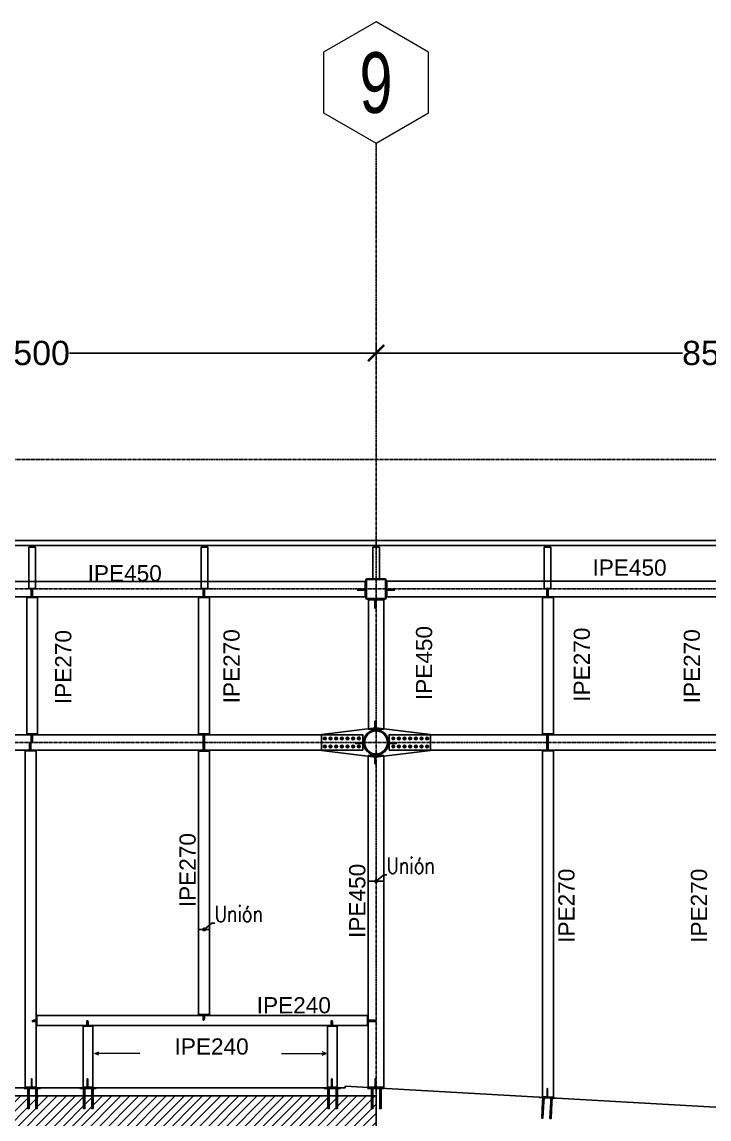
# Model space of a CAD drawing. Header units: millimetres. Extents: x -12345 to 95575, y -11225 to 31862.
# Drawn here: x 21123 to 29617, y 17345 to 30907 of the extents above; entities that cross this region are included whole.
import ezdxf
from ezdxf.enums import TextEntityAlignment as Align

# ---------------------------------------------------------------- set-up
doc = ezdxf.new("R2010")
doc.units = ezdxf.units.MM
doc.header["$LTSCALE"] = 0.95
doc.linetypes.add('DXK_LINE_DOT3', pattern=[5.9187, 2.979, -0.9799, 0.9799, -0.9799])
for name, color, linetype, lineweight in [('0-1', 250, 'Continuous', 5), ('E_COLUMNAS-1', 1, 'Continuous', 25), ('E_TEXTO', 3, 'Continuous', 9), ('E_VIGAS-1', 31, 'Continuous', 25), ('HCB_EJES', 1, 'DXK_LINE_DOT3', 9)]:
    doc.layers.add(name, color=color, linetype=linetype, lineweight=lineweight)
for name, color, linetype in [('COTAS', 8, 'Continuous'), ('HCB-ACH_PANT', 253, 'Continuous'), ('HCB-EJES', 1, 'Continuous'), ('HCB-PLATINAS', 5, 'Continuous'), ('HCB-ROTULOS', 2, 'Continuous'), ('HCB_PANTALLAS', 6, 'Continuous'), ('HCB_VIGAS', 4, 'Continuous'), ('UNIÒN', 6, 'Continuous')]:
    doc.layers.add(name, color=color, linetype=linetype)
doc.styles.add('CNI_COTAS', font='romans.shx', dxfattribs={"width": 0.8})
doc.styles.add('VERDANA', font='arial.ttf')
doc.dimstyles.new('1.125', dxfattribs={"dimscale": 0, "dimtxt": 300, "dimasz": 200, "dimexe": 4, "dimexo": 4, "dimgap": 15, "dimtad": 0, "dimdec": 0, "dimzin": 4, "dimdsep": 46, "dimtxsty": 'VERDANA', "dimblk": 'ARCHTICK', "dimcen": -10, "dimclrd": 256, "dimclrt": 3, "dimadec": 0, "dimazin": 0, "dimtfac": 1, "dimtdec": 0, "dimtmove": 2, "dimatfit": 0, "dimldrblk": 'OBLIQUE', "dimfxl": 0.05, "dimtolj": 1, "dimtzin": 0, "dimarcsym": 0})
doc.dimstyles.new('UNIÒN', dxfattribs={"dimscale": 0, "dimtxt": 200, "dimasz": 60, "dimexe": 4, "dimexo": 4, "dimgap": 15, "dimtad": 1, "dimdec": 0, "dimzin": 4, "dimdsep": 46, "dimtxsty": 'CNI_COTAS', "dimcen": -0.09, "dimclrd": 6, "dimclrt": 3, "dimadec": 0, "dimazin": 0, "dimtfac": 1, "dimtdec": 0, "dimtmove": 2, "dimatfit": 0, "dimfxl": 0.05, "dimtolj": 1, "dimtzin": 0, "dimarcsym": 0})

# ---------------------------------------------------------------- blocks, each defined once
blk = doc.blocks.new('EST_SFM_VIGA-METALICA-SECCION-C - EST_SFM_VIGA-METALICA-UPN160-1505289-_14_00m_N_E_-NIVEL-4 DOC')
at = {"layer": 'E_VIGAS-1'}
for p, q in [((44.822, 0.018), (-44.831, 0.018)), ((-44.831, -0.047), (44.822, -0.047))]:
    blk.add_line(p, q, dxfattribs=at)
blk = doc.blocks.new('DCTIB_CNI_EST_MOD-1A-FAC_0001_rvt-1-_14_00m_N_E_-NIVEL-4 DOC')
at = {"layer": 'E_VIGAS-1'}
for p, q in [((-61.453, 165.076), (-61.453, 165.077)), ((-61.453, 165.077), (-61.425, 165.077)), ((-61.453, 165.076), (-61.371, 165.076)), ((-61.371, 165.076), (-61.453, 165.076)), ((-61.453, 165.076), (-61.453, 164.564)), ((-61.415, 165.082), (-61.415, 165.096)), ((-61.415, 165.077), (-61.415, 165.082)), ((-61.41, 165.096), (-61.41, 165.082)), ((-61.41, 165.082), (-61.41, 165.077)), ((-61.399, 165.077), (-61.371, 165.077)), ((-61.371, 165.077), (-61.371, 165.076)), ((-61.371, 165.076), (-61.371, 164.564)), ((-59.323, 165.076), (-59.323, 165.077)), ((-59.323, 165.077), (-59.295, 165.077)), ((-59.323, 165.076), (-59.241, 165.076)), ((-59.241, 165.076), (-59.323, 165.076)), ((-59.323, 165.076), (-59.323, 164.564)), ((-59.285, 165.082), (-59.285, 165.096)), ((-59.285, 165.077), (-59.285, 165.082)), ((-59.28, 165.096), (-59.28, 165.082)), ((-59.28, 165.082), (-59.28, 165.077)), ((-59.269, 165.077), (-59.241, 165.077)), ((-59.241, 165.077), (-59.241, 165.076)), ((-59.241, 165.076), (-59.241, 164.564)), ((-57.203, 165.076), (-57.203, 165.077)), ((-57.203, 165.077), (-57.175, 165.077)), ((-57.203, 165.076), (-57.121, 165.076)), ((-57.121, 165.076), (-57.203, 165.076)), ((-57.203, 165.076), (-57.203, 164.686)), ((-57.165, 165.082), (-57.165, 165.096)), ((-57.165, 165.077), (-57.165, 165.082)), ((-57.16, 165.096), (-57.16, 165.082)), ((-57.16, 165.082), (-57.16, 165.077)), ((-57.149, 165.077), (-57.121, 165.077)), ((-57.121, 165.077), (-57.121, 165.076)), ((-57.121, 165.076), (-57.121, 164.686)), ((-55.083, 165.076), (-55.083, 165.077)), ((-55.083, 165.077), (-55.055, 165.077)), ((-55.083, 165.076), (-55.001, 165.076)), ((-55.001, 165.076), (-55.083, 165.076)), ((-55.083, 165.076), (-55.083, 164.564)), ((-55.045, 165.082), (-55.045, 165.096)), ((-55.045, 165.077), (-55.045, 165.082)), ((-55.04, 165.096), (-55.04, 165.082)), ((-55.04, 165.082), (-55.04, 165.077)), ((-55.029, 165.077), (-55.001, 165.077)), ((-55.001, 165.077), (-55.001, 165.076)), ((-55.001, 165.076), (-55.001, 164.564)), ((-57.121, 164.686), (-57.203, 164.686)), ((-61.371, 164.564), (-61.453, 164.564)), ((-59.241, 164.564), (-59.323, 164.564)), ((-55.001, 164.564), (-55.083, 164.564))]:
    blk.add_line(p, q, dxfattribs=at)
for points, knots in [([(-61.425, 165.077), (-61.424, 165.077), (-61.423, 165.077), (-61.42, 165.077), (-61.418, 165.078), (-61.416, 165.078), (-61.415, 165.08), (-61.415, 165.081), (-61.415, 165.082)], [0, 0, 0, 0, 0.142857, 0.285714, 0.428571, 0.571429, 0.785714, 1, 1, 1, 1]), ([(-61.415, 165.082), (-61.415, 165.081), (-61.415, 165.08), (-61.417, 165.078), (-61.418, 165.078), (-61.42, 165.077), (-61.421, 165.077), (-61.422, 165.077), (-61.424, 165.077), (-61.425, 165.077)], [0, 0, 0, 0, 0.285714, 0.428571, 0.571429, 0.678571, 0.732143, 0.785714, 1, 1, 1, 1]), ([(-61.399, 165.077), (-61.4, 165.077), (-61.401, 165.077), (-61.404, 165.077), (-61.406, 165.078), (-61.408, 165.078), (-61.409, 165.08), (-61.41, 165.081), (-61.41, 165.082)], [0, 0, 0, 0, 0.142857, 0.285714, 0.428571, 0.571429, 0.785714, 1, 1, 1, 1]), ([(-61.41, 165.082), (-61.41, 165.081), (-61.409, 165.08), (-61.408, 165.078), (-61.406, 165.078), (-61.405, 165.077), (-61.404, 165.077), (-61.402, 165.077), (-61.4, 165.077), (-61.399, 165.077)], [0, 0, 0, 0, 0.285714, 0.428571, 0.571429, 0.678571, 0.732143, 0.785714, 1, 1, 1, 1]), ([(-59.295, 165.077), (-59.294, 165.077), (-59.293, 165.077), (-59.29, 165.077), (-59.288, 165.078), (-59.286, 165.078), (-59.285, 165.08), (-59.285, 165.081), (-59.285, 165.082)], [0, 0, 0, 0, 0.142857, 0.285714, 0.428571, 0.571429, 0.785714, 1, 1, 1, 1]), ([(-59.285, 165.082), (-59.285, 165.081), (-59.285, 165.08), (-59.287, 165.078), (-59.288, 165.078), (-59.29, 165.077), (-59.291, 165.077), (-59.292, 165.077), (-59.294, 165.077), (-59.295, 165.077)], [0, 0, 0, 0, 0.285714, 0.428571, 0.571429, 0.678571, 0.732143, 0.785714, 1, 1, 1, 1]), ([(-59.269, 165.077), (-59.27, 165.077), (-59.271, 165.077), (-59.274, 165.077), (-59.276, 165.078), (-59.278, 165.078), (-59.279, 165.08), (-59.28, 165.081), (-59.28, 165.082)], [0, 0, 0, 0, 0.142857, 0.285714, 0.428571, 0.571429, 0.785714, 1, 1, 1, 1]), ([(-59.28, 165.082), (-59.28, 165.081), (-59.279, 165.08), (-59.278, 165.078), (-59.276, 165.078), (-59.275, 165.077), (-59.274, 165.077), (-59.272, 165.077), (-59.27, 165.077), (-59.269, 165.077)], [0, 0, 0, 0, 0.285714, 0.428571, 0.571429, 0.678571, 0.732143, 0.785714, 1, 1, 1, 1]), ([(-57.175, 165.077), (-57.174, 165.077), (-57.173, 165.077), (-57.17, 165.077), (-57.168, 165.078), (-57.166, 165.078), (-57.165, 165.08), (-57.165, 165.081), (-57.165, 165.082)], [0, 0, 0, 0, 0.142857, 0.285714, 0.428571, 0.571429, 0.785714, 1, 1, 1, 1]), ([(-57.165, 165.082), (-57.165, 165.081), (-57.165, 165.08), (-57.167, 165.078), (-57.168, 165.078), (-57.17, 165.077), (-57.171, 165.077), (-57.172, 165.077), (-57.174, 165.077), (-57.175, 165.077)], [0, 0, 0, 0, 0.285714, 0.428571, 0.571429, 0.678571, 0.732143, 0.785714, 1, 1, 1, 1]), ([(-57.149, 165.077), (-57.15, 165.077), (-57.151, 165.077), (-57.154, 165.077), (-57.156, 165.078), (-57.158, 165.078), (-57.159, 165.08), (-57.16, 165.081), (-57.16, 165.082)], [0, 0, 0, 0, 0.142857, 0.285714, 0.428571, 0.571429, 0.785714, 1, 1, 1, 1]), ([(-57.16, 165.082), (-57.16, 165.081), (-57.159, 165.08), (-57.158, 165.078), (-57.156, 165.078), (-57.155, 165.077), (-57.154, 165.077), (-57.152, 165.077), (-57.15, 165.077), (-57.149, 165.077)], [0, 0, 0, 0, 0.285714, 0.428571, 0.571429, 0.678571, 0.732143, 0.785714, 1, 1, 1, 1]), ([(-55.055, 165.077), (-55.054, 165.077), (-55.053, 165.077), (-55.05, 165.077), (-55.048, 165.078), (-55.046, 165.078), (-55.045, 165.08), (-55.045, 165.081), (-55.045, 165.082)], [0, 0, 0, 0, 0.142857, 0.285714, 0.428571, 0.571429, 0.785714, 1, 1, 1, 1]), ([(-55.045, 165.082), (-55.045, 165.081), (-55.045, 165.08), (-55.047, 165.078), (-55.048, 165.078), (-55.05, 165.077), (-55.051, 165.077), (-55.052, 165.077), (-55.054, 165.077), (-55.055, 165.077)], [0, 0, 0, 0, 0.285714, 0.428571, 0.571429, 0.678571, 0.732143, 0.785714, 1, 1, 1, 1]), ([(-55.029, 165.077), (-55.03, 165.077), (-55.031, 165.077), (-55.034, 165.077), (-55.036, 165.078), (-55.038, 165.078), (-55.039, 165.08), (-55.04, 165.081), (-55.04, 165.082)], [0, 0, 0, 0, 0.142857, 0.285714, 0.428571, 0.571429, 0.785714, 1, 1, 1, 1]), ([(-55.04, 165.082), (-55.04, 165.081), (-55.039, 165.08), (-55.038, 165.078), (-55.036, 165.078), (-55.035, 165.077), (-55.034, 165.077), (-55.032, 165.077), (-55.03, 165.077), (-55.029, 165.077)], [0, 0, 0, 0, 0.285714, 0.428571, 0.571429, 0.678571, 0.732143, 0.785714, 1, 1, 1, 1])]:
    blk.add_open_spline(points, degree=3, knots=knots, dxfattribs=at)
blk.add_blockref('EST_SFM_VIGA-METALICA-SECCION-C - EST_SFM_VIGA-METALICA-UPN160-1505289-_14_00m_N_E_-NIVEL-4 DOC', (-41.042, 165.143), dxfattribs=at)
blk = doc.blocks.new('EST_SCM_COLUMNA-METALICA-SECCION-CIRCULAR - EST_SCM_COLUMNA-TUBULAR-CIRCULAR_PTEØ_12__e_10_3mm-V7-_14_00m_N_E_-NIVEL-4 DOC')
at = {"layer": 'E_COLUMNAS-1'}
for radius, start, end in [(0.152, 0, 180), (0.142, 0, 180), (0.152, 180, 0), (0.142, 180, 0)]:
    blk.add_arc((0, 0), radius, start, end, dxfattribs=at)
blk = doc.blocks.new('EST_SCM_COLUMNA-METALICA-SECCION-CUADRADA - EST_SCM_COLUMNA-TUBULAR-CUADRADA_PTEØ_250x250e_8mm-3539288-_14_00m_N_E_-NIVEL-4 DOC')
at = {"layer": 'E_COLUMNAS-1'}
for p, q in [((-0.125, -0.109), (-0.125, 0.109)), ((-0.117, 0.109), (-0.117, -0.109)), ((-0.109, 0.125), (0.109, 0.125)), ((0.109, 0.117), (-0.109, 0.117)), ((0.117, -0.109), (0.117, 0.109)), ((0.125, 0.109), (0.125, -0.109)), ((-0.109, -0.117), (0.109, -0.117)), ((0.109, -0.125), (-0.109, -0.125))]:
    blk.add_line(p, q, dxfattribs=at)
for centre, radius, start, end in [((-0.109, 0.109), 0.016, 90, 180), ((-0.109, 0.109), 0.008, 90, 180), ((0.109, 0.109), 0.016, 360, 90), ((0.109, 0.109), 0.008, 360, 90), ((-0.109, -0.109), 0.016, 180, 270), ((-0.109, -0.109), 0.008, 180, 270), ((0.109, -0.109), 0.016, 270, 360), ((0.109, -0.109), 0.008, 270, 360)]:
    blk.add_arc(centre, radius, start, end, dxfattribs=at)
blk = doc.blocks.new('Bolt-72574620-1967 - 1471')
at = {"color": 253, "linetype": 'Continuous'}
for p, q in [((46076, 28239), (46091, 28247)), ((46076, 28221), (46076, 28239)), ((46091, 28213), (46076, 28221)), ((46091, 28247), (46106, 28239)), ((46106, 28221), (46091, 28213)), ((46106, 28239), (46106, 28221)), ((46146, 28239), (46161, 28247)), ((46146, 28221), (46146, 28239)), ((46161, 28213), (46146, 28221)), ((46161, 28247), (46176, 28239)), ((46176, 28221), (46161, 28213)), ((46176, 28239), (46176, 28221)), ((46216, 28239), (46231, 28247)), ((46216, 28221), (46216, 28239)), ((46231, 28213), (46216, 28221)), ((46231, 28247), (46246, 28239)), ((46246, 28221), (46231, 28213)), ((46246, 28239), (46246, 28221)), ((46286, 28239), (46301, 28247)), ((46286, 28221), (46286, 28239)), ((46301, 28213), (46286, 28221)), ((46301, 28247), (46316, 28239)), ((46316, 28221), (46301, 28213)), ((46316, 28239), (46316, 28221)), ((46356, 28239), (46371, 28247)), ((46356, 28221), (46356, 28239)), ((46371, 28213), (46356, 28221)), ((46371, 28247), (46386, 28239)), ((46386, 28221), (46371, 28213)), ((46386, 28239), (46386, 28221)), ((46426, 28239), (46441, 28247)), ((46426, 28221), (46426, 28239)), ((46441, 28213), (46426, 28221)), ((46441, 28247), (46456, 28239)), ((46456, 28222), (46441, 28213)), ((46456, 28239), (46456, 28222)), ((46496, 28239), (46511, 28248)), ((46496, 28222), (46496, 28239)), ((46511, 28213), (46496, 28222)), ((46511, 28248), (46526, 28239)), ((46526, 28222), (46511, 28213)), ((46526, 28239), (46526, 28222)), ((46076, 28139), (46091, 28147)), ((46076, 28121), (46076, 28139)), ((46091, 28113), (46076, 28121)), ((46091, 28147), (46106, 28139)), ((46106, 28121), (46091, 28113)), ((46106, 28139), (46106, 28121)), ((46146, 28139), (46161, 28147)), ((46146, 28121), (46146, 28139)), ((46161, 28113), (46146, 28121)), ((46161, 28147), (46176, 28139)), ((46176, 28121), (46161, 28113)), ((46176, 28139), (46176, 28121)), ((46216, 28139), (46231, 28147)), ((46216, 28121), (46216, 28139)), ((46231, 28113), (46216, 28121)), ((46231, 28147), (46246, 28139)), ((46246, 28121), (46231, 28113)), ((46246, 28139), (46246, 28121)), ((46286, 28139), (46301, 28147)), ((46286, 28121), (46286, 28139)), ((46301, 28113), (46286, 28121)), ((46301, 28147), (46316, 28139)), ((46316, 28121), (46301, 28113)), ((46316, 28139), (46316, 28121)), ((46356, 28139), (46371, 28147)), ((46356, 28121), (46356, 28139)), ((46371, 28113), (46356, 28121)), ((46371, 28147), (46386, 28139)), ((46386, 28121), (46371, 28113)), ((46386, 28139), (46386, 28121)), ((46426, 28139), (46441, 28147)), ((46426, 28121), (46426, 28139)), ((46441, 28113), (46426, 28121)), ((46441, 28147), (46456, 28139)), ((46456, 28122), (46441, 28113)), ((46456, 28139), (46456, 28122)), ((46496, 28139), (46511, 28148)), ((46496, 28122), (46496, 28139)), ((46511, 28113), (46496, 28122)), ((46511, 28148), (46526, 28139)), ((46526, 28122), (46511, 28113)), ((46526, 28139), (46526, 28122))]:
    blk.add_line(p, q, dxfattribs=at)
for centre, radius, start, end in [((46091, 28230), 11.5, 18.0268, 198.0268), ((46091, 28230), 11.5, 198.0268, 18.0268), ((46091, 28230), 10, 90.0268, 270.0268), ((46091, 28230), 10, 270.0268, 90.0268), ((46161, 28230), 11.5, 18.0268, 198.0268), ((46161, 28230), 11.5, 198.0268, 18.0268), ((46161, 28230), 10, 90.0268, 270.0268), ((46161, 28230), 10, 270.0268, 90.0268), ((46231, 28230), 11.5, 18.0268, 198.0268), ((46231, 28230), 11.5, 198.0268, 18.0268), ((46231, 28230), 10, 90.0268, 270.0268), ((46231, 28230), 10, 270.0268, 90.0268), ((46301, 28230), 11.5, 18.0268, 198.0268), ((46301, 28230), 11.5, 198.0268, 18.0268), ((46301, 28230), 10, 90.0268, 270.0268), ((46301, 28230), 10, 270.0268, 90.0268), ((46371, 28230), 11.5, 18.0268, 198.0268), ((46371, 28230), 11.5, 198.0268, 18.0268), ((46371, 28230), 10, 90.0268, 270.0268), ((46371, 28230), 10, 270.0268, 90.0268), ((46441, 28230), 11.5, 18.0268, 198.0268), ((46441, 28230), 11.5, 198.0268, 18.0268), ((46441, 28230), 10, 90.0268, 270.0268), ((46441, 28230), 10, 270.0268, 90.0268), ((46511, 28230), 11.5, 18.0268, 198.0268), ((46511, 28230), 11.5, 198.0268, 18.0268), ((46511, 28230), 10, 90.0268, 270.0268), ((46511, 28230), 10, 270.0268, 90.0268), ((46091, 28130), 11.5, 18.0268, 198.0268), ((46091, 28130), 11.5, 198.0268, 18.0268), ((46091, 28130), 10, 90.0268, 270.0268), ((46091, 28130), 10, 270.0268, 90.0268), ((46161, 28130), 11.5, 18.0268, 198.0268), ((46161, 28130), 11.5, 198.0268, 18.0268), ((46161, 28130), 10, 90.0268, 270.0268), ((46161, 28130), 10, 270.0268, 90.0268), ((46231, 28130), 11.5, 18.0268, 198.0268), ((46231, 28130), 11.5, 198.0268, 18.0268), ((46231, 28130), 10, 90.0268, 270.0268), ((46231, 28130), 10, 270.0268, 90.0268), ((46301, 28130), 11.5, 18.0268, 198.0268), ((46301, 28130), 11.5, 198.0268, 18.0268), ((46301, 28130), 10, 90.0268, 270.0268), ((46301, 28130), 10, 270.0268, 90.0268), ((46371, 28130), 11.5, 18.0268, 198.0268), ((46371, 28130), 11.5, 198.0268, 18.0268), ((46371, 28130), 10, 90.0268, 270.0268), ((46371, 28130), 10, 270.0268, 90.0268), ((46441, 28130), 11.5, 18.0268, 198.0268), ((46441, 28130), 11.5, 198.0268, 18.0268), ((46441, 28130), 10, 90.0268, 270.0268), ((46441, 28130), 10, 270.0268, 90.0268), ((46511, 28130), 11.5, 18.0268, 198.0268), ((46511, 28130), 11.5, 198.0268, 18.0268), ((46511, 28130), 10, 90.0268, 270.0268), ((46511, 28130), 10, 270.0268, 90.0268)]:
    blk.add_arc(centre, radius, start, end, dxfattribs=at)
blk = doc.blocks.new('Part-72574620-1964 - 1471')
at = {"color": 253}
for p, q in [((46051, 28280), (46723, 28362)), ((46723, 28362), (47396, 28280)), ((46051, 28080), (46051, 28280)), ((47396, 28280), (47396, 28080)), ((46719, 27997), (46051, 28080)), ((47396, 28080), (46719, 27997))]:
    blk.add_line(p, q, dxfattribs=at)
for start, end in [(78.75, 258.75), (258.75, 78.75)]:
    blk.add_arc((46723, 28180), 155, start, end, dxfattribs=at)
blk = doc.blocks.new('Bolt-72574620-1968 - 1471')
at = {"color": 253, "linetype": 'Continuous'}
for p, q in [((46921, 28238), (46936, 28247)), ((46921, 28221), (46921, 28238)), ((46936, 28212), (46921, 28221)), ((46936, 28247), (46951, 28238)), ((46951, 28221), (46936, 28212)), ((46951, 28238), (46951, 28221)), ((46991, 28238), (47006, 28247)), ((46991, 28221), (46991, 28238)), ((47006, 28212), (46991, 28221)), ((47006, 28247), (47021, 28238)), ((47021, 28221), (47006, 28212)), ((47021, 28238), (47021, 28221)), ((47061, 28238), (47076, 28247)), ((47061, 28221), (47061, 28238)), ((47076, 28212), (47061, 28221)), ((47076, 28247), (47091, 28238)), ((47091, 28221), (47076, 28212)), ((47091, 28238), (47091, 28221)), ((47131, 28238), (47146, 28247)), ((47131, 28221), (47131, 28238)), ((47146, 28213), (47131, 28221)), ((47146, 28247), (47161, 28239)), ((47161, 28221), (47146, 28213)), ((47161, 28239), (47161, 28221)), ((47201, 28239), (47216, 28247)), ((47201, 28221), (47201, 28239)), ((47216, 28213), (47201, 28221)), ((47216, 28247), (47231, 28239)), ((47231, 28221), (47216, 28213)), ((47231, 28239), (47231, 28221)), ((47271, 28239), (47286, 28247)), ((47271, 28221), (47271, 28239)), ((47286, 28213), (47271, 28221)), ((47286, 28247), (47301, 28239)), ((47301, 28221), (47286, 28213)), ((47301, 28239), (47301, 28221)), ((47341, 28239), (47356, 28247)), ((47341, 28221), (47341, 28239)), ((47356, 28213), (47341, 28221)), ((47356, 28247), (47371, 28239)), ((47371, 28221), (47356, 28213)), ((47371, 28239), (47371, 28221)), ((46921, 28138), (46936, 28147)), ((46921, 28121), (46921, 28138)), ((46936, 28112), (46921, 28121)), ((46936, 28147), (46951, 28138)), ((46951, 28121), (46936, 28112)), ((46951, 28138), (46951, 28121)), ((46991, 28138), (47006, 28147)), ((46991, 28121), (46991, 28138)), ((47006, 28112), (46991, 28121)), ((47006, 28147), (47021, 28138)), ((47021, 28121), (47006, 28112)), ((47021, 28138), (47021, 28121)), ((47061, 28138), (47076, 28147)), ((47061, 28121), (47061, 28138)), ((47076, 28112), (47061, 28121)), ((47076, 28147), (47091, 28138)), ((47091, 28121), (47076, 28112)), ((47091, 28138), (47091, 28121)), ((47131, 28138), (47146, 28147)), ((47131, 28121), (47131, 28138)), ((47146, 28113), (47131, 28121)), ((47146, 28147), (47161, 28139)), ((47161, 28121), (47146, 28113)), ((47161, 28139), (47161, 28121)), ((47201, 28139), (47216, 28147)), ((47201, 28121), (47201, 28139)), ((47216, 28113), (47201, 28121)), ((47216, 28147), (47231, 28139)), ((47231, 28121), (47216, 28113)), ((47231, 28139), (47231, 28121)), ((47271, 28139), (47286, 28147)), ((47271, 28121), (47271, 28139)), ((47286, 28113), (47271, 28121)), ((47286, 28147), (47301, 28139)), ((47301, 28121), (47286, 28113)), ((47301, 28139), (47301, 28121)), ((47341, 28139), (47356, 28147)), ((47341, 28121), (47341, 28139)), ((47356, 28113), (47341, 28121)), ((47356, 28147), (47371, 28139)), ((47371, 28121), (47356, 28113)), ((47371, 28139), (47371, 28121))]:
    blk.add_line(p, q, dxfattribs=at)
for centre, radius, start, end in [((46936, 28230), 11.5, 18.0268, 198.0268), ((46936, 28230), 11.5, 198.0268, 18.0268), ((46936, 28230), 10, 90.0268, 270.0268), ((46936, 28230), 10, 270.0268, 90.0268), ((47006, 28230), 11.5, 18.0268, 198.0268), ((47006, 28230), 11.5, 198.0268, 18.0268), ((47006, 28230), 10, 90.0268, 270.0268), ((47006, 28230), 10, 270.0268, 90.0268), ((47076, 28230), 11.5, 18.0268, 198.0268), ((47076, 28230), 11.5, 198.0268, 18.0268), ((47076, 28230), 10, 90.0268, 270.0268), ((47076, 28230), 10, 270.0268, 90.0268), ((47146, 28230), 11.5, 18.0268, 198.0268), ((47146, 28230), 11.5, 198.0268, 18.0268), ((47146, 28230), 10, 90.0268, 270.0268), ((47146, 28230), 10, 270.0268, 90.0268), ((47216, 28230), 11.5, 18.0268, 198.0268), ((47216, 28230), 11.5, 198.0268, 18.0268), ((47216, 28230), 10, 90.0268, 270.0268), ((47216, 28230), 10, 270.0268, 90.0268), ((47286, 28230), 11.5, 18.0268, 198.0268), ((47286, 28230), 11.5, 198.0268, 18.0268), ((47286, 28230), 10, 90.0268, 270.0268), ((47286, 28230), 10, 270.0268, 90.0268), ((47356, 28230), 11.5, 18.0268, 198.0268), ((47356, 28230), 11.5, 198.0268, 18.0268), ((47356, 28230), 10, 90.0268, 270.0268), ((47356, 28230), 10, 270.0268, 90.0268), ((46936, 28130), 11.5, 18.0268, 198.0268), ((46936, 28130), 11.5, 198.0268, 18.0268), ((46936, 28130), 10, 90.0268, 270.0268), ((46936, 28130), 10, 270.0268, 90.0268), ((47006, 28130), 11.5, 18.0268, 198.0268), ((47006, 28130), 11.5, 198.0268, 18.0268), ((47006, 28130), 10, 90.0268, 270.0268), ((47006, 28130), 10, 270.0268, 90.0268), ((47076, 28130), 11.5, 18.0268, 198.0268), ((47076, 28130), 11.5, 198.0268, 18.0268), ((47076, 28130), 10, 90.0268, 270.0268), ((47076, 28130), 10, 270.0268, 90.0268), ((47146, 28130), 11.5, 18.0268, 198.0268), ((47146, 28130), 11.5, 198.0268, 18.0268), ((47146, 28130), 10, 90.0268, 270.0268), ((47146, 28130), 10, 270.0268, 90.0268), ((47216, 28130), 11.5, 18.0268, 198.0268), ((47216, 28130), 11.5, 198.0268, 18.0268), ((47216, 28130), 10, 90.0268, 270.0268), ((47216, 28130), 10, 270.0268, 90.0268), ((47286, 28130), 11.5, 18.0268, 198.0268), ((47286, 28130), 11.5, 198.0268, 18.0268), ((47286, 28130), 10, 90.0268, 270.0268), ((47286, 28130), 10, 270.0268, 90.0268), ((47356, 28130), 11.5, 18.0268, 198.0268), ((47356, 28130), 11.5, 198.0268, 18.0268), ((47356, 28130), 10, 90.0268, 270.0268), ((47356, 28130), 10, 270.0268, 90.0268)]:
    blk.add_arc(centre, radius, start, end, dxfattribs=at)
blk = doc.blocks.new('_ArchTick')
at = {"color": 0, "linetype": 'ByBlock', "const_width": 0.15}
blk.add_lwpolyline([(-0.5, -0.5), (0.5, 0.5)], dxfattribs=at)
blk = doc.blocks.new('*D178')
at = {"layer": 'COTAS', "color": 0, "lineweight": -2, "transparency": 16777216}
blk.add_line((25500, 26906), (25500, 26809), dxfattribs=at)
at = {"layer": 'COTAS', "lineweight": -2, "transparency": 16777216}
for p, q in [((17000, 26813), (20787, 26813)), ((25500, 26813), (21713, 26813))]:
    blk.add_line(p, q, dxfattribs=at)
at = {"layer": 'Defpoints', "color": 0, "transparency": 16777216}
for p in [(25500, 26910), (17000, 26813), (25500, 26813)]:
    blk.add_point(p, dxfattribs=at)
at = {"layer": 'COTAS', "lineweight": -2, "transparency": 16777216, "xscale": 200, "yscale": 200, "zscale": 200, "rotation": 180}
blk.add_blockref('_ArchTick', (17000, 26813), dxfattribs=at)
at = {"layer": 'COTAS', "lineweight": -2, "transparency": 16777216, "xscale": 200, "yscale": 200, "zscale": 200}
blk.add_blockref('_ArchTick', (25500, 26813), dxfattribs=at)
at = {"layer": 'COTAS', "color": 3, "transparency": 16777216, "insert": (21250, 26813), "char_height": 300, "attachment_point": 5, "style": 'VERDANA'}
blk.add_mtext('\\A1;8500', dxfattribs=at)
blk = doc.blocks.new('_Oblique')
at = {"color": 0, "linetype": 'ByBlock', "lineweight": -2}
blk.add_line((-0.5, -0.5), (0.5, 0.5), dxfattribs=at)
blk = doc.blocks.new('*D179')
at = {"layer": 'COTAS', "color": 0, "lineweight": -2, "transparency": 16777216}
blk.add_line((34000, 27034), (34000, 26809), dxfattribs=at)
at = {"layer": 'COTAS', "lineweight": -2, "transparency": 16777216}
for p, q in [((25500, 26813), (29287, 26813)), ((34000, 26813), (30213, 26813))]:
    blk.add_line(p, q, dxfattribs=at)
at = {"layer": 'Defpoints', "color": 0, "transparency": 16777216}
for p in [(34000, 27038), (25500, 26813), (34000, 26813)]:
    blk.add_point(p, dxfattribs=at)
at = {"layer": 'COTAS', "lineweight": -2, "transparency": 16777216, "xscale": 200, "yscale": 200, "zscale": 200, "rotation": 180}
blk.add_blockref('_ArchTick', (25500, 26813), dxfattribs=at)
at = {"layer": 'COTAS', "lineweight": -2, "transparency": 16777216, "xscale": 200, "yscale": 200, "zscale": 200}
blk.add_blockref('_ArchTick', (34000, 26813), dxfattribs=at)
at = {"layer": 'COTAS', "color": 3, "transparency": 16777216, "insert": (29750, 26813), "char_height": 300, "attachment_point": 5, "style": 'VERDANA'}
blk.add_mtext('\\A1;8500', dxfattribs=at)

msp = doc.modelspace()

# ---------------------------------------------------------------- hatches: boundary and pattern name
at = {"layer": 'HCB-ACH_PANT'}
h = msp.add_hatch(dxfattribs=at)
h.set_pattern_fill('ANSI31', color=256, scale=25)
h.set_pattern_definition([(45, (-12679.4, -55448.78), (-56.1266, 56.1266), [])])
h.paths.add_polyline_path([(17000.2, 8370.1), (17000.2, 7870.1), (25500.2, 7870.1), (25500.2, 8370.1), (21100.2, 8370.1), (21100.2, 17130.1), (25500.2, 17130.1), (25500.2, 17630.1), (17000.2, 17630.1), (17000.2, 17130.1), (20700.2, 17130.1), (20700.2, 8370.1)])

# ---------------------------------------------------------------- linework, layer by layer
at = {"layer": 'E_TEXTO'}
for p, q in [((22578.7, 18155.8), (22023, 18155.8)), ((24330.2, 18155.8), (24885.8, 18155.8))]:
    msp.add_line(p, q, dxfattribs=at)
for points in [[(22073, 18135.8), (22023, 18155.8), (22073, 18175.8)], [(24835.8, 18135.8), (24885.8, 18155.8), (24835.8, 18175.8)]]:
    msp.add_lwpolyline(points, dxfattribs=at)
at = {"layer": 'E_VIGAS-1', "color": 30, "true_color": 0xf26722}
msp.add_lwpolyline([(38839.8, 8527.9), (25097.6, 7749.2), (25096.4, 7770.1), (18191, 7770.1), (17000.2, 7770.1), (16822.2, 7770.1), (16822.2, 8370.1), (17000.2, 8370.1), (17000.2, 17130.1), (16822.2, 17130.1), (16822.2, 17430.1), (16822.2, 17729.8), (17000.2, 17730.1), (17000.2, 17730.1), (25118.5, 17730.1), (25119.7, 17752.3), (38772.1, 16975.2)], dxfattribs=at)
at = {"layer": 'HCB-EJES', "linetype": 'DXK_LINE_DOT3'}
for p, q in [((25500, -3906.8), (25500, 29407)), ((-10844.5, 25500), (94075, 25500)), ((-6888.4, 23900.1), (90118.8, 23900.1)), ((-6888.4, 22000), (90118.8, 22000))]:
    msp.add_line(p, q, dxfattribs=at)
at = {"layer": 'HCB-PLATINAS', "color": 4}
for points in [[(21150, 17724.1), (21350, 17724.1), (21350, 17730.1), (21150, 17730.1)], [(21840.2, 17724.1), (22040.2, 17724.1), (22040.2, 17730.1), (21840.2, 17730.1)], [(24860.2, 17724.1), (25060.2, 17724.1), (25060.2, 17730.1), (24860.2, 17730.1)], [(25400, 17724.1), (25600, 17724.1), (25600, 17724.9), (25508.5, 17730.1), (25400, 17730.1)], [(27723.9, 17598), (27524.3, 17609.4), (27524.6, 17615.4), (27724.3, 17604)]]:
    msp.add_lwpolyline(points, close=True, dxfattribs=at)
at = {"layer": 'HCB-PLATINAS', "color": 5}
for points in [[(21200.5, 17722.6), (21204.1, 17724.1), (21207.7, 17722.6), (21209.8, 17721.8), (21212.1, 17716.1), (21212.1, 17678.6), (21212.1, 17474.1), (21196.1, 17474.1), (21196.1, 17678.6), (21196.1, 17716.1), (21198.4, 17721.8)], [(21300.5, 17722.6), (21304.1, 17724.1), (21307.7, 17722.6), (21309.8, 17721.8), (21312.1, 17716.1), (21312.1, 17678.6), (21312.1, 17474.1), (21296.1, 17474.1), (21296.1, 17678.6), (21296.1, 17716.1), (21298.4, 17721.8)], [(21890.6, 17722.6), (21894.3, 17724.1), (21897.9, 17722.6), (21899.9, 17721.8), (21902.3, 17716.1), (21902.3, 17678.6), (21902.3, 17474.1), (21886.3, 17474.1), (21886.3, 17678.6), (21886.3, 17716.1), (21888.6, 17721.8)], [(21990.6, 17722.6), (21994.3, 17724.1), (21997.9, 17722.6), (21999.9, 17721.8), (22002.3, 17716.1), (22002.3, 17678.6), (22002.3, 17474.1), (21986.3, 17474.1), (21986.3, 17678.6), (21986.3, 17716.1), (21988.6, 17721.8)], [(24910.6, 17722.6), (24914.3, 17724.1), (24917.9, 17722.6), (24919.9, 17721.8), (24922.3, 17716.1), (24922.3, 17678.6), (24922.3, 17474.1), (24906.3, 17474.1), (24906.3, 17678.6), (24906.3, 17716.1), (24908.6, 17721.8)], [(25010.6, 17722.6), (25014.3, 17724.1), (25017.9, 17722.6), (25019.9, 17721.8), (25022.3, 17716.1), (25022.3, 17678.6), (25022.3, 17474.1), (25006.3, 17474.1), (25006.3, 17678.6), (25006.3, 17716.1), (25008.6, 17721.8)], [(25450.5, 17722.6), (25454.1, 17724.1), (25457.7, 17722.6), (25459.8, 17721.8), (25462.1, 17716.1), (25462.1, 17678.6), (25462.1, 17474.1), (25446.1, 17474.1), (25446.1, 17678.6), (25446.1, 17716.1), (25448.4, 17721.8)], [(25550.5, 17722.6), (25554.1, 17724.1), (25557.7, 17722.6), (25559.8, 17721.8), (25562.1, 17716.1), (25562.1, 17678.6), (25562.1, 17474.1), (25546.1, 17474.1), (25546.1, 17678.6), (25546.1, 17716.1), (25548.4, 17721.8)], [(27573.6, 17605.1), (27570.1, 17606.8), (27566.4, 17605.5), (27564.3, 17604.8), (27561.6, 17599.2), (27559.5, 17561.8), (27547.9, 17357.6), (27563.9, 17356.7), (27575.5, 17560.9), (27577.6, 17598.3), (27575.6, 17604.1)], [(27673.4, 17599.4), (27669.9, 17601.1), (27666.2, 17599.8), (27664.1, 17599.1), (27661.5, 17593.6), (27659.3, 17556.1), (27647.7, 17352), (27663.7, 17351), (27675.3, 17555.2), (27677.5, 17592.7), (27675.4, 17598.4)]]:
    msp.add_lwpolyline(points, close=True, dxfattribs=at)
at = {"layer": 'HCB_EJES', "color": 40, "linetype": 'ByBlock', "true_color": 0xf8d731}
msp.add_lwpolyline([(24850.5, 29782), (25500, 29407), (26149.5, 29782), (26149.5, 30532), (25500, 30907), (24850.5, 30532)], close=True, dxfattribs=at)
at = {"layer": 'HCB_PANTALLAS'}
msp.add_lwpolyline([(17000.2, 7870.1), (25500.2, 7870.1), (25500.2, 8370.1), (21100.2, 8370.1), (21100.2, 17130.1), (25500.2, 17130.1), (25500.2, 17630.1), (17000.2, 17630.1), (17000, 17130.1), (20700.2, 17130.1), (20700.2, 8370.1), (17000.2, 8370.1)], close=True, dxfattribs=at)
at = {"layer": 'HCB_VIGAS'}
for points in [[(17175, 23801.8), (25365, 23801.8), (25365, 23991.8), (17175, 23991.8)], [(21236.5, 23801.8), (21246.5, 23801.8), (21246.5, 23892.1), (21236.5, 23892.1)], [(21246.5, 23791.8), (21253.5, 23791.8), (21253.5, 23886.7), (21246.5, 23886.7)], [(23361.5, 23801.8), (23371.5, 23801.8), (23371.5, 23892.1), (23361.5, 23892.1)], [(23371.5, 23791.8), (23378.5, 23791.8), (23378.5, 23886.7), (23371.5, 23886.7)], [(25275, 23892.1), (25375, 23892.1), (25375, 23882.1), (25275, 23882.1)], [(25725, 23892.1), (25625, 23892.1), (25625, 23882.1), (25725, 23882.1)], [(25635, 23801.9), (33865, 23801.9), (33865, 23991.9), (25635, 23991.9)], [(27611.5, 23801.9), (27621.5, 23801.9), (27621.5, 23892.2), (27611.5, 23892.2)], [(27621.5, 23791.9), (27628.5, 23791.9), (27628.5, 23886.7), (27621.5, 23886.7)], [(21317.5, 22105), (21317.5, 23791.8), (21182.5, 23791.8), (21182.5, 22105)], [(23442.5, 22105), (23442.5, 23791.8), (23307.5, 23791.8), (23307.5, 22105)], [(25596.1, 23761.9), (25596.1, 22162.4), (25406.1, 22162.4), (25406.1, 23761.9)], [(25486.4, 23771.9), (25486.4, 23661.9), (25496.4, 23661.9), (25496.4, 23771.9)], [(27557.5, 22105), (27557.5, 23791.9), (27692.5, 23791.9), (27692.5, 22105)], [(25486.4, 22262.3), (25486.4, 22152.3), (25496.4, 22152.3), (25496.4, 22262.3)], [(17175, 22095), (17590.9, 22095), (25337.6, 22095), (25337.6, 21905), (17583.6, 21905), (17175, 21905)], [(21216.3, 21905), (21226.3, 21905), (21226.3, 21995.3), (21216.3, 21995.3)], [(21226.3, 21895.8), (21233.4, 21895.8), (21233.4, 21990.6), (21226.3, 21990.6)], [(21236.5, 22095), (21246.5, 22095), (21246.5, 22004.7), (21236.5, 22004.7)], [(21246.5, 22105), (21253.5, 22105), (21253.5, 22010.1), (21246.5, 22010.1)], [(23361.5, 22095), (23371.5, 22095), (23371.5, 22004.7), (23361.5, 22004.7)], [(23361.5, 21905), (23371.5, 21905), (23371.5, 21995.3), (23361.5, 21995.3)], [(23371.5, 22105), (23378.5, 22105), (23378.5, 22010.1), (23371.5, 22010.1)], [(23371.5, 21892.3), (23378.5, 21892.3), (23378.5, 21987.2), (23371.5, 21987.2)], [(25247.7, 21995.3), (25347.7, 21995.3), (25347.7, 21985.3), (25346.6, 21985.3), (25247.7, 21985.3)], [(25752.3, 21995.3), (25652.3, 21995.3), (25652.3, 21985.3), (25653.4, 21985.3), (25752.3, 21985.3)], [(25662.4, 21905), (33895, 21905), (33895, 22095), (25662.4, 22095)], [(27611.5, 22095), (27621.5, 22095), (27621.5, 22004.7), (27611.5, 22004.7)], [(27611.5, 21905), (27621.5, 21905), (27621.5, 21995.3), (27611.5, 21995.3)], [(27621.5, 22105), (27628.5, 22105), (27628.5, 22010.1), (27621.5, 22010.1)], [(27621.5, 21895), (27628.5, 21895), (27628.5, 21984.9), (27621.5, 21984.9)], [(21162.4, 21895.8), (21162.4, 17740.9), (21297.4, 17740.9), (21297.4, 21895.8)], [(23307.5, 21892.3), (23442.5, 21892.3), (23442.5, 18635.9), (23307.5, 18635.9)], [(25404.4, 21837.6), (25404.4, 17740.1), (25595.6, 17740.1), (25595.6, 21837.6)], [(25484.7, 21737.7), (25484.7, 21847.7), (25494.7, 21847.7), (25494.7, 21737.7)], [(27557.5, 17623.5), (27692.5, 17615.8), (27692.5, 21895), (27557.5, 21895)], [(21307.5, 18623.2), (25394.4, 18623.2), (25394.4, 18503.2), (21307.5, 18503.2)], [(23361.5, 18566.3), (23371.5, 18566.3), (23371.5, 18623.2), (23361.5, 18623.2)], [(23371.5, 18576.3), (23378.5, 18576.3), (23378.5, 18635.9), (23371.5, 18635.9)], [(21297.4, 18549.6), (21297.4, 18559.6), (21253.3, 18559.6), (21253.3, 18549.6)], [(21307.5, 18559.6), (21307.5, 18566.7), (21263.3, 18566.7), (21263.3, 18559.6)], [(21926.6, 18503.2), (21936.6, 18503.2), (21936.6, 18560.1), (21926.6, 18560.1)], [(21936.6, 18493.2), (21943.7, 18493.2), (21943.7, 18550.1), (21936.6, 18550.1)], [(24946.6, 18503.2), (24956.6, 18503.2), (24956.6, 18560.1), (24946.6, 18560.1)], [(24956.6, 18493.2), (24963.7, 18493.2), (24963.7, 18550.1), (24956.6, 18550.1)], [(25394.4, 18559.6), (25394.4, 18566.7), (25484.7, 18566.7), (25484.7, 18559.6)], [(25404.4, 18549.6), (25404.4, 18559.6), (25494.7, 18559.6), (25494.7, 18549.6)], [(21240.7, 17730.1), (21240.7, 17840.1), (21246.7, 17840.1), (21246.7, 17730.1)], [(21930.9, 17730.1), (21930.9, 17840.1), (21936.9, 17840.1), (21936.9, 17730.1)], [(24950.9, 17730.1), (24950.9, 17840.1), (24956.9, 17840.1), (24956.9, 17730.1)], [(25488.7, 17730.1), (25488.7, 17840.1), (25494.7, 17840.1), (25494.7, 17730.1)], [(27621.7, 17609.8), (27621.7, 17720.4), (27615.7, 17720.4), (27615.7, 17610.2)]]:
    msp.add_lwpolyline(points, close=True, dxfattribs=at)
for points in [[(22000.2, 17740.1), (21880.2, 17740.1), (21880.2, 18493.2), (22000.2, 18493.2), (22000.2, 17740.1)], [(24900.2, 17740.1), (25020.2, 17740.1), (25020.2, 18493.2), (24900.2, 18493.2), (24900.2, 17740.1)]]:
    msp.add_lwpolyline(points, dxfattribs=at)
at = {"layer": 'UNIÒN'}
for points in [[(25404.4, 20285.1), (25595.6, 20285.1)], [(23307.5, 19688.2), (23442.5, 19688.2)]]:
    msp.add_lwpolyline(points, dxfattribs=at)
at = {"layer": 'UNIÒN', "color": 2, "const_width": 25}
for points in [[(25487.7, 20285.1, 1), (25512.7, 20285.1, 1)], [(23362.5, 19688.2, 1), (23387.5, 19688.2, 1)]]:
    msp.add_lwpolyline(points, format="xyb", close=True, dxfattribs=at)

# ---------------------------------------------------------------- block references
for name in ['Part-72574620-1964 - 1471', 'Bolt-72574620-1967 - 1471', 'Bolt-72574620-1968 - 1471']:
    msp.add_blockref(name, (-21223.3, -6180))
at = {"layer": '0-1', "xscale": 1000.000000001395, "yscale": 1000.000000001395, "zscale": 1000.000000001395}
msp.add_blockref('DCTIB_CNI_EST_MOD-1A-FAC_0001_rvt-1-_14_00m_N_E_-NIVEL-4 DOC', (82662.1, -140662.4), dxfattribs=at)
at = {"layer": 'E_COLUMNAS-1', "xscale": 999.99999999998, "yscale": 999.99999999998, "zscale": 999.99999999998}
msp.add_blockref('EST_SCM_COLUMNA-METALICA-SECCION-CUADRADA - EST_SCM_COLUMNA-TUBULAR-CUADRADA_PTEØ_250x250e_8mm-3539288-_14_00m_N_E_-NIVEL-4 DOC', (25500, 23896.9), dxfattribs=at)
at = {"layer": 'E_COLUMNAS-1', "xscale": 999.99999999998, "yscale": 999.99999999998, "zscale": 999.99999999998, "rotation": 89.9999999999999}
msp.add_blockref('EST_SCM_COLUMNA-METALICA-SECCION-CIRCULAR - EST_SCM_COLUMNA-TUBULAR-CIRCULAR_PTEØ_12__e_10_3mm-V7-_14_00m_N_E_-NIVEL-4 DOC', (25500, 22000), dxfattribs=at)

# ---------------------------------------------------------------- texts
at = {"layer": 'E_TEXTO', "style": 'VERDANA'}
for s, p in [('IPE450', (22394, 23991.8)), ('IPE450', (28634, 24061.9)), ('IPE240', (24484, 18651.9)), ('IPE240', (23468.4, 18141.9))]:
    msp.add_text(s, height=200, dxfattribs=at).set_placement(p, align=Align.CENTER)
for s, p in [('IPE270', (21734, 22931.9)), ('IPE270', (23814, 22941.9)), ('IPE450', (26194, 22981.9)), ('IPE270', (28144, 22961.9)), ('IPE270', (29504, 22941.9)), ('IPE270', (23270.7, 20421.9)), ('IPE450', (25368.1, 20041.9)), ('IPE270', (27954, 19981.9)), ('IPE270', (29591.9, 19981.9))]:
    msp.add_text(s, height=200, rotation=90, dxfattribs=at).set_placement(p, align=Align.CENTER)
at = {"layer": 'HCB-ROTULOS', "color": 4, "style": 'VERDANA', "width": 0.7}
msp.add_text('9', height=750, dxfattribs=at).set_placement((25500, 30157), align=Align.MIDDLE_CENTER)
at = {"layer": 'UNIÒN', "color": 3, "char_height": 200, "attachment_point": 7, "style": 'CNI_COTAS'}
for insert in [(25631.8, 20378), (23506.6, 19781.1)]:
    msp.add_mtext('Unión', dxfattribs=dict(at, insert=insert))

# ---------------------------------------------------------------- dimensions: what is measured, and where the dimension line sits
at = {"layer": 'COTAS'}
for base, p1, p2, picture, middle in [((25500, 26813.3), (17000, 26813.3), (25500, 26909.9), '*D178', (21250, 26813.3)), ((34000, 26813.3), (25500, 26813.3), (34000, 27037.9), '*D179', (29750, 26813.3))]:
    dim = msp.add_linear_dim(base=base, p1=p1, p2=p2, dimstyle='1.125', override={"dimscale": 1}, dxfattribs=at)
    dim.commit()
    dim.dimension.update_dxf_attribs({"geometry": picture, "text_midpoint": middle})

# ---------------------------------------------------------------- leaders
at = {"layer": 'UNIÒN', "annotation_type": 0, "has_hookline": 1, "hookline_direction": 0}
for points in [[(25500.2, 20285.1), (25595.3, 20363), (25616.8, 20363)], [(23375, 19688.2), (23470.1, 19766.1), (23491.6, 19766.1)]]:
    msp.add_leader(points, dimstyle='UNIÒN', override={"dimscale": 1}, dxfattribs=at)

doc.saveas('drawing.dxf')
